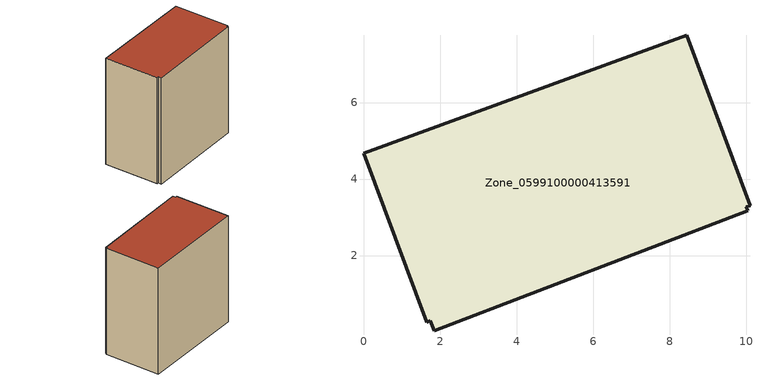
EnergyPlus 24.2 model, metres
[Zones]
Zone_0599100000413591
 floor ground (C_G): 10.1,3.31 10.01,3.27 10.04,3.17 1.85,0.04 1.75,0.29 1.65,0.26 0,4.67 8.44,7.75 z3.26
 wall outside (C_F): 10.01,3.27 10.1,3.31 8.44,7.75 0,4.67 1.65,0.26 1.75,0.29 1.85,0.04 10.04,3.17 10.01,3.27 z3.26:12.64
 roof outside (C_R): 10.04,3.17 10.01,3.27 10.1,3.31 8.44,7.75 0,4.67 1.65,0.26 1.75,0.29 1.85,0.04 z12.64
[BUILDING]
Pand.0599100000413591: North Axis=0; Terrain=City; Loads Convergence Tolerance Value=0.04; Temperature Convergence Tolerance Value=0.4; Solar Distribution=FullExterior; Maximum Number of Warmup Days=25; Minimum Number of Warmup Days=1
[Site:Location]
Rotterdam.The.Hague.AP_ZH_NLD Design_Conditions: Latitude=51.96; Longitude=4.45; Time Zone=1; Elevation=-4.5
[SITE:GROUNDTEMPERATURE:BUILDINGSURFACE]
18, 18, 18, 18, 18, 18, 18, 18, 18, 18, 18, 18
[MATERIAL] Thermal Absorptance=0.9; Solar Absorptance=0.7; Visible Absorptance=0.7
Name | Roughness | Thickness | Conductivity | Density | Specific Heat
G.TI.1992-2005 | MediumSmooth | 0.15 | 0.06 | 540 | 1210
F.TI.1992-2005 | Rough | 0.3 | 0.12 | 1920 | 840
R.TI.1992-2005 | MediumRough | 0.2 | 0.08 | 1500 | 1000
[CONSTRUCTION]
C_G: G.TI.1992-2005
C_F: F.TI.1992-2005
C_R: R.TI.1992-2005
[ZONE]
Zone_0599100000413591: Type=1; Multiplier=1; Ceiling Height=Autocalculate; Volume=Autocalculate; Floor Area=autocalculate; Part of Total Floor Area=Yes
[ZONEINFILTRATION:DESIGNFLOWRATE]
Infil_Zone_0599100000413591: Zone or ZoneList or Space or SpaceList=Zone_0599100000413591; Schedule=AlwaysOn; Design Flow Rate Calculation Method=Flow/Area; Flow Rate per Floor Area=0.0015; Constant Term Coefficient=1; Temperature Term Coefficient=0; Velocity Term Coefficient=0; Velocity Squared Term Coefficient=0
[HVACTEMPLATE:ZONE:IDEALLOADSAIRSYSTEM]
Zone_0599100000413591: Maximum Heating Supply Air Temperature=50; Minimum Cooling Supply Air Temperature=13; Maximum Heating Supply Air Humidity Ratio=0.0156; Minimum Cooling Supply Air Humidity Ratio=0.0077; Heating Limit=NoLimit; Cooling Limit=NoLimit; Dehumidification Control Type=ConstantSensibleHeatRatio; Cooling Sensible Heat Ratio=0.7; Dehumidification Setpoint=60; Humidification Control Type=None; Humidification Setpoint=30; Outdoor Air Method=None; Outdoor Air Flow Rate per Person=0.00944; Outdoor Air Flow Rate per Zone Floor Area=0; Outdoor Air Flow Rate per Zone=0; Demand Controlled Ventilation Type=None; Outdoor Air Economizer Type=NoEconomizer; Heat Recovery Type=None; Sensible Heat Recovery Effectiveness=0.7; Latent Heat Recovery Effectiveness=0.65
[ZONECONTROL:THERMOSTAT]
ThermostatControl_Zone_0599100000413591: Zone or ZoneList=Zone_0599100000413591; Control Type Schedule=DualSetpointControlType; Control 1=Thermostat_Zone_0599100000413591; Temperature Difference Between Cutout And Setpoint=0
[THERMOSTATSETPOINT:DUALSETPOINT]
Thermostat_Zone_0599100000413591: Heating Setpoint Temperature Schedule=HeatingSetpoint_Zone_0599100000413591; Cooling Setpoint Temperature Schedule=CoolingSetpoint_Zone_0599100000413591
[SCHEDULE:COMPACT]
HeatingSetpoint_Zone_0599100000413591: Through: 12/31, For: AllDays, Until: 24:00, 21
CoolingSetpoint_Zone_0599100000413591: Through: 12/31, For: AllDays, Until: 24:00, 24
DualSetpointControlType: Through: 12/31, For: AllDays, Until: 24:00, 4
AlwaysOn: Through: 12/31, For: AllDays, Until: 24:00, 1
